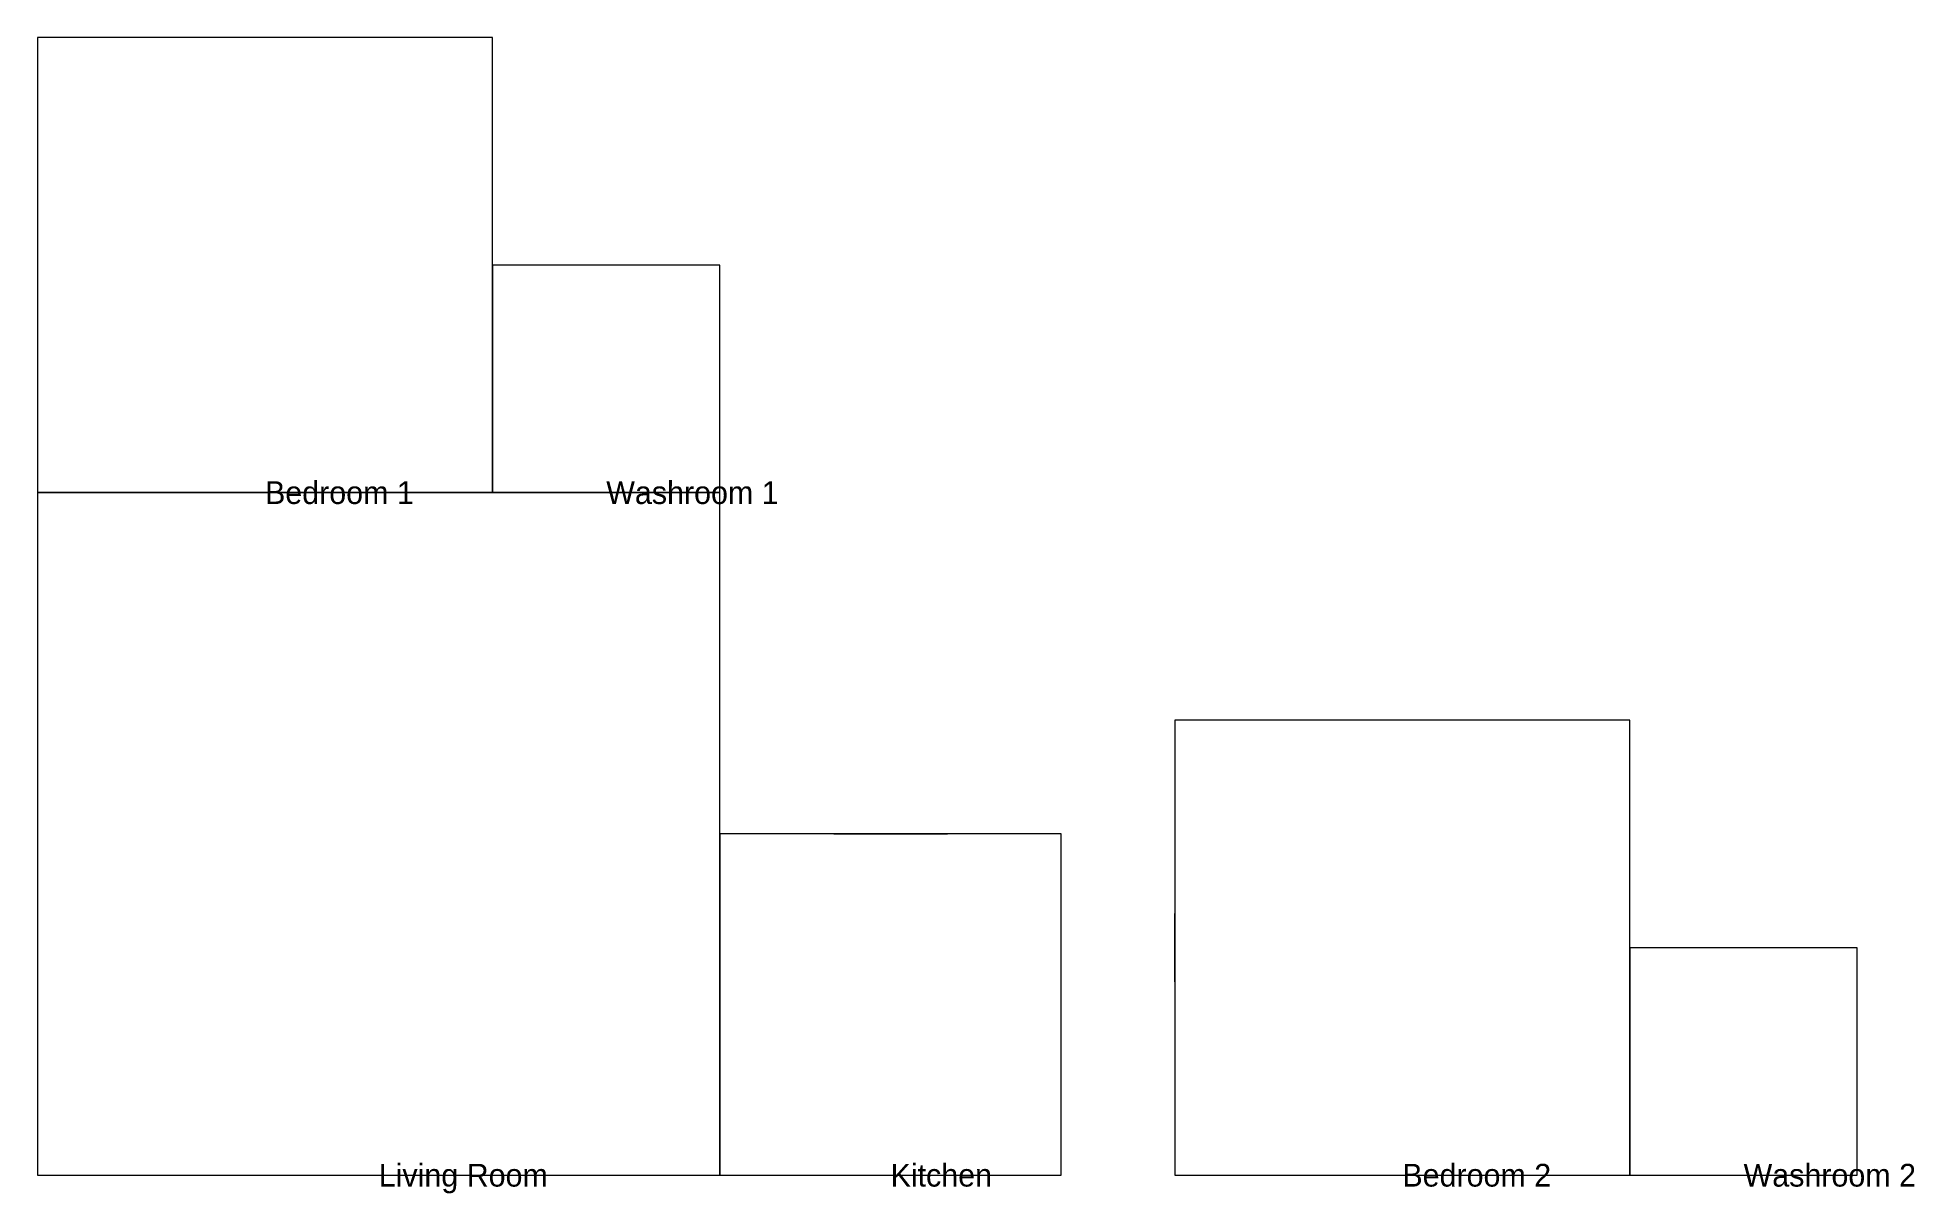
# Model space of a CAD drawing. Header units: metres. Extents: x 0 to 825, y -8 to 500.
import ezdxf

# ---------------------------------------------------------------- set-up
doc = ezdxf.new("R2010")
doc.units = ezdxf.units.M
for name, color, linetype in [('DOORS', 5, 'Continuous'), ('ROOMS', 1, 'Continuous'), ('TEXT', 2, 'Continuous'), ('WINDOWS', 6, 'Continuous')]:
    doc.layers.add(name, color=color, linetype=linetype)

msp = doc.modelspace()

# ---------------------------------------------------------------- linework, layer by layer
at = {"layer": 'DOORS', "lineweight": 5}
for p, q in [((200, 385), (200, 415)), ((200, 335), (200, 365)), ((300, 125), (300, 175)), ((500, 85), (500, 115)), ((300, 50), (300, 100)), ((800, 35), (800, 65)), ((135, 0), (165, 0))]:
    msp.add_line(p, q, dxfattribs=at)
at = {"layer": 'ROOMS', "lineweight": 5}
for points in [[(0, 300), (200, 300), (200, 500), (0, 500)], [(200, 300), (300, 300), (300, 400), (200, 400)], [(0, 0), (300, 0), (300, 300), (0, 300)], [(500, 0), (700, 0), (700, 200), (500, 200)], [(300, 0), (450, 0), (450, 150), (300, 150)], [(700, 0), (800, 0), (800, 100), (700, 100)]]:
    msp.add_lwpolyline(points, close=True, dxfattribs=at)
at = {"layer": 'WINDOWS', "lineweight": 5}
msp.add_line((350, 150), (400, 150), dxfattribs=at)

# ---------------------------------------------------------------- texts
at = {"layer": 'TEXT'}
for s, p in [('Bedroom 1', (100, 295)), ('Washroom 1', (250, 295)), ('Living Room', (150, -5)), ('Kitchen', (375, -5)), ('Bedroom 2', (600, -5)), ('Washroom 2', (750, -5))]:
    msp.add_text(s, height=10, dxfattribs=at).set_placement(p)

doc.saveas('drawing.dxf')
